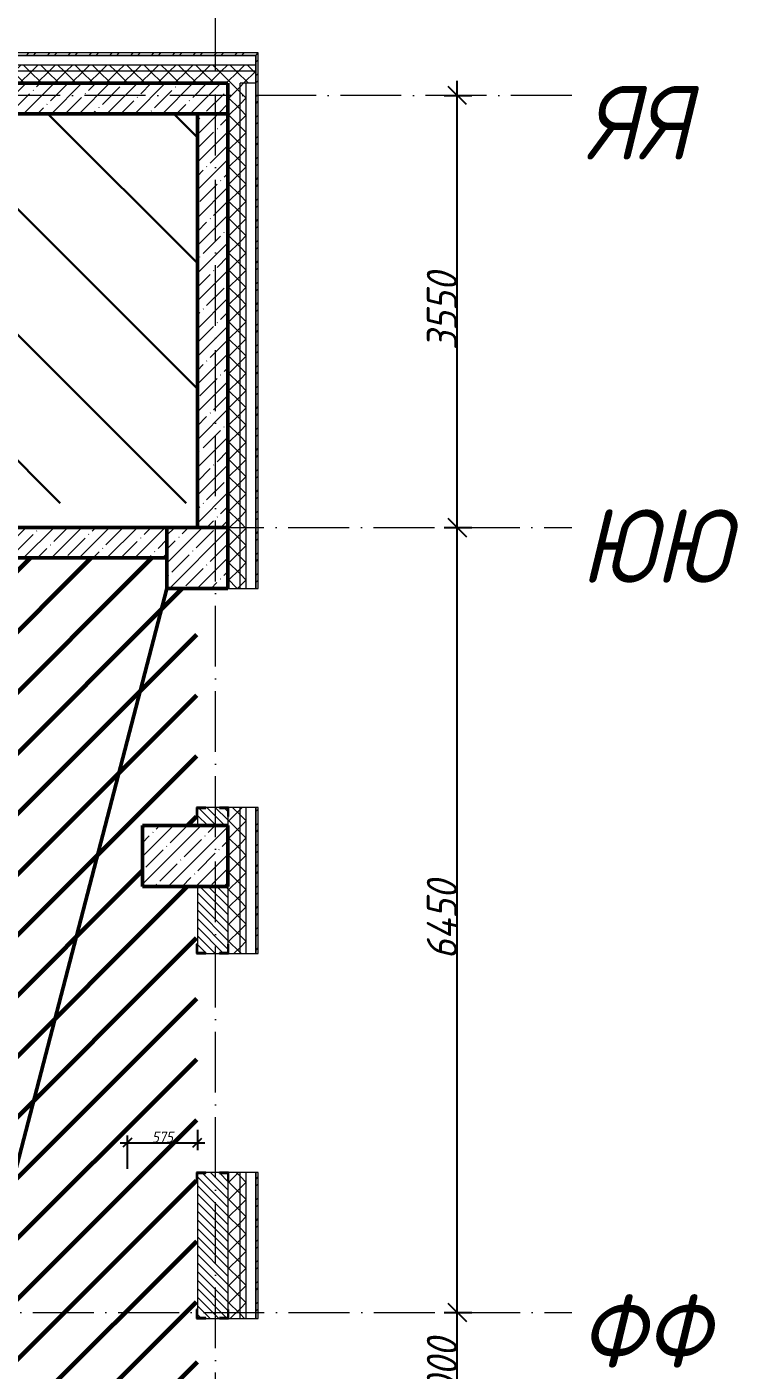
# Model space of a CAD drawing. Header units: millimetres. Extents: x -606178 to 312196, y -19338 to 632709.
# Drawn here: x -41115 to -35266, y 526901 to 537939 of the extents above; entities that cross this region are included whole.
import ezdxf

# ---------------------------------------------------------------- set-up
doc = ezdxf.new("R2010")
doc.units = ezdxf.units.MM
doc.linetypes.add('50_200_ШТРИХ_1Т_ш5_п1_п1_', pattern=[700, 500, -100, 0, -100])
for name, color, linetype, lineweight in [('4) ЛЕстницы', 5, 'Continuous', 30), ('6.4.3) Окр пт с инж. ПТ2.3', 150, 'Continuous', 60), ('A-____-____-DIMS', 7, 'Continuous', 9), ('A-DETL-____-OTLN-1', 7, 'Continuous', 50), ('A-GENM-____-MCUT', 7, 'Continuous', 25), ('A-GENM-____-OTLN-1', 7, 'Continuous', 25), ('A-WALL-____-MCUT', 7, 'Continuous', 13), ('A-WALL-____-MCUT-1', 7, 'Continuous', 9), ('A-WALL-____-MCUT-2', 7, 'Continuous', 50), ('A-WALL-____-PATT-1', 7, 'Continuous', 9), ('A-WALL-FNSH-MCUT-1', 7, 'Continuous', 9), ('S-COLS-____-MCUT', 7, 'Continuous', 50), ('S-COLS-____-OTLN', 7, 'Continuous', 9), ('S-GRID-____-IDEN', 7, 'Continuous', 9), ('S-GRID-____-OTLN-1', 7, '50_200_ШТРИХ_1Т_ш5_п1_п1_', 9)]:
    doc.layers.add(name, color=color, linetype=linetype, lineweight=lineweight)
doc.styles.add('ISOCPEUR_I_7', font='isocpeui.ttf', dxfattribs={"width": 0.9, "height": 90})
doc.styles.add('ISOCPEUR_I_9', font='isocpeui.ttf', dxfattribs={"width": 0.9, "height": 250})
doc.dimstyles.new('ISO-1_8_0_9К_СРЕДНИЙ_Кладочные_2', dxfattribs={"dimscale": 304.8, "dimtxt": 89.638306, "dimasz": 0.246063, "dimexe": 0.19685, "dimexo": 0, "dimgap": 0, "dimtad": 1, "dimdec": 3, "dimrnd": 0.001, "dimdsep": 46, "dimtxsty": 'ISOCPEUR_I_7', "dimblk1": 'OBLIQUE', "dimblk2": 'OBLIQUE', "dimsah": 1, "dimcen": 0.09, "dimdle": 0.19685, "dimazin": 0, "dimtfac": 1, "dimtdec": 4, "dimtix": 1, "dimtmove": 1, "dimatfit": 3, "dimfxl": 1, "dimtvp": 1, "dimtolj": 1, "dimtzin": 0, "dimarcsym": 2})
doc.dimstyles.new('ISO-2_5_0_9К_БОЛЬШОЙ_ОСИ', dxfattribs={"dimscale": 304.8, "dimtxt": 248.995294, "dimasz": 0.492126, "dimexe": 0.393701, "dimexo": 0, "dimgap": 0, "dimtad": 1, "dimdec": 0, "dimzin": 0, "dimdsep": 46, "dimtxsty": 'ISOCPEUR_I_9', "dimblk1": 'OBLIQUE', "dimblk2": 'OBLIQUE', "dimsah": 1, "dimcen": 0.09, "dimdle": 0.393701, "dimazin": 0, "dimtfac": 1, "dimtdec": 4, "dimtix": 1, "dimtmove": 0, "dimatfit": 3, "dimfxl": 1, "dimtvp": 1, "dimtolj": 1, "dimtzin": 0, "dimarcsym": 2})
pattern_1 = [(45, (-140714.89, 451794.26), (-85.53659, 85.53659), []), (45, (-140657.87, 451794.26), (-85.53659, 85.53659), [])]
pattern_2 = [(45, (-140714.89, 451794.26), (-70.71068, 70.71068), []), (135, (-140714.89, 451794.26), (-70.71068, -70.71068), [])]
pattern_3 = [(135, (-140714.89, 451794.26), (-35.35534, -35.35534), [])]
pattern_4 = [(45, (-140714.89, 451794.26), (-114.04925, 114.04925), []), (45, (-140600.84, 451794.26), (-114.04925, 114.04925), [201.612, -40.322, 3.353, -36.97])]

# ---------------------------------------------------------------- blocks, each defined once
blk = doc.blocks.new('BSC_Колонна _Прямоугольная - 500х700-V102-АР1_План отверстий 3 этажа в осях 1-64_Ю-ЯЯ')
at = {"layer": 'S-COLS-____-OTLN'}
h = blk.add_hatch(dxfattribs=at)
h.set_pattern_fill('FP_107', color=256, style=0, pattern_type=2)
h.set_pattern_definition([(315, (-79331.04, 100900), (114.04925, 114.04925), []), (315, (-79331.04, 100785.95), (114.04925, 114.04925), [201.613, -40.323, 3.353, -36.97])])
h.paths.add_polyline_path([(-250, -350), (250, -350), (250, 350), (-250, 350)], flags=0)
at = {"layer": 'S-COLS-____-MCUT'}
for p, q in [((250, 350), (-250, 350)), ((-250, 350), (-250, -350)), ((250, -350), (250, 350)), ((-250, -350), (250, -350))]:
    blk.add_line(p, q, dxfattribs=at)
blk = doc.blocks.new('BSC_Колонна _Прямоугольная - 500х500-V104-АР1_План отверстий 3 этажа в осях 1-64_Ю-ЯЯ')
at = {"layer": 'S-COLS-____-OTLN'}
h = blk.add_hatch(dxfattribs=at)
h.set_pattern_fill('FP_109', color=256, style=0, pattern_type=2)
h.set_pattern_definition([(135, (81781.04, -101000), (-114.04925, -114.04925), []), (135, (81781.04, -100885.95), (-114.04925, -114.04925), [201.613, -40.323, 3.353, -36.97])])
h.paths.add_polyline_path([(250, 250), (-250, 250), (-250, -250), (250, -250)], flags=0)
at = {"layer": 'S-COLS-____-MCUT'}
for p, q in [((250, 250), (-250, 250)), ((-250, 250), (-250, -250)), ((250, -250), (250, 250)), ((-250, -250), (250, -250))]:
    blk.add_line(p, q, dxfattribs=at)
blk = doc.blocks.new('Фахверк_СКБ_Уголок - 250_3380-27498580-АР1_План отверстий 3 этажа в осях 1-64_Ю-ЯЯ')
at = {"layer": 'A-GENM-____-MCUT'}
for p, q in [((200, 181), (125, 181)), ((125, 181), (125, 106)), ((131, 106), (131, 175)), ((131, 175), (200, 175)), ((200, 175), (200, 181)), ((125, 106), (131, 106)), ((131, -6), (125, -6)), ((125, -6), (125, -81)), ((125, -81), (200, -81)), ((131, -75), (131, -6)), ((200, -75), (131, -75)), ((200, -81), (200, -75))]:
    blk.add_line(p, q, dxfattribs=at)
blk = doc.blocks.new('Фахверк_СКБ_Уголок - 250_3380_зеркало-28514702-АР1_План отверстий 3 этажа в осях 1-64_Ю-ЯЯ')
at = {"layer": 'A-GENM-____-MCUT'}
for p, q in [((200, 181), (125, 181)), ((125, 181), (125, 106)), ((131, 106), (131, 175)), ((131, 175), (200, 175)), ((200, 175), (200, 181)), ((125, 106), (131, 106)), ((131, -6), (125, -6)), ((125, -6), (125, -81)), ((125, -81), (200, -81)), ((131, -75), (131, -6)), ((200, -75), (131, -75)), ((200, -81), (200, -75))]:
    blk.add_line(p, q, dxfattribs=at)
blk = doc.blocks.new('_Oblique')
at = {"color": 0, "linetype": 'ByBlock', "lineweight": -2}
blk.add_line((-0.5, -0.5), (0.5, 0.5), dxfattribs=at)
blk = doc.blocks.new('*D5215')
at = {"layer": 'A-____-____-DIMS', "color": 0, "lineweight": -2, "transparency": 16777216}
for p, q in [((-37581, 526255), (-37581, 527495)), ((-37687, 527375), (-37461, 527375)), ((-37687, 526375), (-37461, 526375))]:
    blk.add_line(p, q, dxfattribs=at)
at = {"layer": 'Defpoints', "color": 0, "transparency": 16777216}
for p in [(-37687, 527375), (-37581, 527375), (-37687, 526375)]:
    blk.add_point(p, dxfattribs=at)
at = {"layer": 'A-____-____-DIMS', "color": 0, "lineweight": -2, "transparency": 16777216, "xscale": 150, "yscale": 150, "zscale": 150}
for p, rotation in [((-37581, 527375), 90), ((-37581, 526375), 270)]:
    blk.add_blockref('_Oblique', p, dxfattribs=dict(at, rotation=rotation))
at = {"layer": 'A-____-____-DIMS', "color": 0, "transparency": 16777216, "insert": (-37706, 526875), "char_height": 250, "width": 701.02, "attachment_point": 5, "rotation": 90, "style": 'ISOCPEUR_I_9'}
blk.add_mtext('\\A1;1000', dxfattribs=at)
blk = doc.blocks.new('*D5216')
at = {"layer": 'A-____-____-DIMS', "color": 0, "lineweight": -2, "transparency": 16777216}
for p, q in [((-37581, 527255), (-37581, 533945)), ((-37687, 533825), (-37461, 533825)), ((-37687, 527375), (-37461, 527375))]:
    blk.add_line(p, q, dxfattribs=at)
at = {"layer": 'Defpoints', "color": 0, "transparency": 16777216}
for p in [(-37687, 533825), (-37581, 533825), (-37687, 527375)]:
    blk.add_point(p, dxfattribs=at)
at = {"layer": 'A-____-____-DIMS', "color": 0, "lineweight": -2, "transparency": 16777216, "xscale": 150, "yscale": 150, "zscale": 150}
for p, rotation in [((-37581, 533825), 90), ((-37581, 527375), 270)]:
    blk.add_blockref('_Oblique', p, dxfattribs=dict(at, rotation=rotation))
at = {"layer": 'A-____-____-DIMS', "color": 0, "transparency": 16777216, "insert": (-37706, 530600), "char_height": 250, "width": 781.46, "attachment_point": 5, "rotation": 90, "style": 'ISOCPEUR_I_9'}
blk.add_mtext('\\A1;6450', dxfattribs=at)
blk = doc.blocks.new('*D5217')
at = {"layer": 'A-____-____-DIMS', "color": 0, "lineweight": -2, "transparency": 16777216}
for p, q in [((-37581, 533705), (-37581, 537495)), ((-37687, 537375), (-37461, 537375)), ((-37687, 533825), (-37461, 533825))]:
    blk.add_line(p, q, dxfattribs=at)
at = {"layer": 'Defpoints', "color": 0, "transparency": 16777216}
for p in [(-37687, 537375), (-37581, 537375), (-37687, 533825)]:
    blk.add_point(p, dxfattribs=at)
at = {"layer": 'A-____-____-DIMS', "color": 0, "lineweight": -2, "transparency": 16777216, "xscale": 150, "yscale": 150, "zscale": 150}
for p, rotation in [((-37581, 537375), 90), ((-37581, 533825), 270)]:
    blk.add_blockref('_Oblique', p, dxfattribs=dict(at, rotation=rotation))
at = {"layer": 'A-____-____-DIMS', "color": 0, "transparency": 16777216, "insert": (-37706, 535600), "char_height": 250, "width": 758.48, "attachment_point": 5, "rotation": 90, "style": 'ISOCPEUR_I_9'}
blk.add_mtext('\\A1;3550', dxfattribs=at)
blk = doc.blocks.new('*D5441')
at = {"layer": 'A-____-____-DIMS', "color": 0, "lineweight": -2, "transparency": 16777216}
for p, q in [((-39715, 528876), (-39715, 528710)), ((-40350, 528770), (-39655, 528770)), ((-40290, 528555), (-40290, 528830))]:
    blk.add_line(p, q, dxfattribs=at)
at = {"layer": 'Defpoints', "color": 0, "transparency": 16777216}
for p in [(-39715, 528876), (-39715, 528770), (-40290, 528555)]:
    blk.add_point(p, dxfattribs=at)
at = {"layer": 'A-____-____-DIMS', "color": 0, "lineweight": -2, "transparency": 16777216, "xscale": 75, "yscale": 75, "zscale": 75, "rotation": 180}
blk.add_blockref('_Oblique', (-40290, 528770), dxfattribs=at)
at = {"layer": 'A-____-____-DIMS', "color": 0, "lineweight": -2, "transparency": 16777216, "xscale": 75, "yscale": 75, "zscale": 75}
blk.add_blockref('_Oblique', (-39715, 528770), dxfattribs=at)
at = {"layer": 'A-____-____-DIMS', "color": 0, "transparency": 16777216, "insert": (-40002, 528816), "char_height": 90, "width": 409.58, "attachment_point": 5, "style": 'ISOCPEUR_I_7'}
blk.add_mtext('\\A1;575', dxfattribs=at)

msp = doc.modelspace()

# ---------------------------------------------------------------- hatches: boundary and pattern name
at = {"layer": '4) ЛЕстницы'}
h = msp.add_hatch(dxfattribs=at)
h.set_pattern_fill('ANSI31', color=256, scale=230, angle=90)
h.set_pattern_definition([(135, (-424485.6, 538657.7), (-516.3647, -516.3647), [])])
h.paths.add_polyline_path([(-48176.7073, 534025.3011), (-48176.7073, 537225.3011), (-39714.891, 537225.3011), (-39714.891, 534025.3011)])
at = {"layer": '6.4.3) Окр пт с инж. ПТ2.3'}
h = msp.add_hatch(dxfattribs=at)
h.set_pattern_fill('ANSI31', color=256, scale=111)
h.paths.add_polyline_path([(-40164.891, 531375.3011), (-39714.891, 531375.3011), (-39714.891, 531450.3011), (-39720.891, 531450.3011), (-39720.891, 531525.3011), (-39718.9962, 533325.3011), (-39964.891, 533325.3011), (-39964.891, 533575.3011), (-41714.891, 533575.3011), (-41714.891, 532625.3011), (-46764.891, 532625.3011), (-46764.891, 531375.3011), (-46764.891, 530875.3011), (-46764.891, 525525.3011), (-46764.891, 525025.3011), (-47464.891, 525025.3011), (-47464.891, 524740.3011), (-47464.891, 524440.3011), (-47464.891, 524140.3011), (-47464.891, 523840.3011), (-47464.891, 523540.3011), (-47464.891, 523240.3011), (-47464.891, 522940.3011), (-47464.891, 522640.3011), (-47464.891, 522340.3011), (-47464.891, 522175.3011), (-46764.891, 522175.3011), (-46764.891, 521675.3011), (-47464.891, 521675.3011), (-47464.891, 520340.3011), (-47464.891, 520040.3011), (-47464.891, 519740.3011), (-47464.891, 519440.3011), (-47464.891, 519140.3011), (-47464.891, 518840.3011), (-47464.891, 518540.3011), (-47464.891, 518240.3011), (-47464.891, 517940.3011), (-47464.891, 517640.3011), (-47464.891, 517340.3011), (-47464.891, 517040.3011), (-47464.891, 516740.3011), (-47464.891, 516425.3011), (-46764.891, 516425.3011), (-46764.891, 515925.3011), (-46764.891, 513425.3011), (-46764.891, 512925.3011), (-46764.891, 507475.3011), (-46764.891, 507225.3011), (-39964.891, 507225.3011), (-39964.891, 507475.3011), (-39720.891, 507475.3011), (-39720.891, 507575.3011), (-39719.8083, 512925.3011), (-40164.891, 512925.3011), (-40164.891, 513425.3011), (-39714.891, 513425.3011), (-39714.891, 515925.3011), (-40164.891, 515925.3011), (-40164.891, 516425.3011), (-39714.891, 516425.3011), (-39714.891, 521275.3011), (-39720.891, 521275.3011), (-39720.891, 521350.3011), (-39720.7681, 521675.3011), (-40164.891, 521675.3011), (-40164.891, 522175.3011), (-39714.891, 522175.3011), (-39714.891, 522450.3011), (-39720.891, 522450.3011), (-39720.891, 522525.3011), (-39720.1563, 524325.3011), (-39720.891, 524325.3011), (-39720.891, 524400.3011), (-39720.5986, 525025.3011), (-40164.891, 525025.3011), (-40164.891, 525525.3011), (-39714.891, 525525.3011), (-39714.891, 527325.3011), (-39720.891, 527325.3011), (-39720.891, 527400.3011), (-39720.2497, 528450.3011), (-39720.891, 528450.3011), (-39720.891, 528525.3011), (-39719.6496, 530325.3011), (-39720.891, 530325.3011), (-39720.891, 530400.3011), (-39720.4734, 530875.3011), (-40164.891, 530875.3011)])
at = {"layer": 'A-WALL-____-PATT-1'}
h = msp.add_hatch(dxfattribs=at)
h.set_pattern_fill('FP_6', color=256, style=0, pattern_type=2)
h.set_pattern_definition(pattern_1)
h.paths.add_polyline_path([(-39234.891, 537705.3011), (-39214.891, 537705.3011), (-39214.891, 537725.3011), (-46214.891, 537725.3011), (-46214.891, 537705.3011), (-41750.9168, 537705.3011)], flags=0)
h.paths.add_polyline_path([(-47214.891, 537705.3011), (-47214.891, 537725.3011), (-48964.891, 537725.3011), (-48964.891, 537705.3011), (-48820.774, 537705.3011)], flags=0)
h = msp.add_hatch(dxfattribs=at)
h.set_pattern_fill('FP_6', color=256, style=0, pattern_type=2)
h.set_pattern_definition(pattern_1)
h.paths.add_polyline_path([(-39214.891, 521275.3011), (-39214.891, 522525.3011), (-39234.891, 522525.3011), (-39234.891, 521275.3011)], flags=0)
h.paths.add_polyline_path([(-39214.891, 524325.3011), (-39214.891, 525525.3011), (-39234.891, 525525.3011), (-39234.891, 524325.3011)], flags=0)
h.paths.add_polyline_path([(-39234.891, 527325.3011), (-39214.891, 527325.3011), (-39214.891, 528525.3011), (-39234.891, 528525.3011), (-39234.891, 528391.5333)], flags=0)
h.paths.add_polyline_path([(-39214.891, 530325.3011), (-39214.891, 531525.3011), (-39234.891, 531525.3011), (-39234.891, 530325.3011)], flags=0)
h.paths.add_polyline_path([(-39214.891, 533325.3011), (-39214.891, 537705.3011), (-39234.891, 537705.3011), (-39234.891, 533325.3011)], flags=0)
h = msp.add_hatch(dxfattribs=at)
h.set_pattern_fill('FP_4', color=256, style=0, pattern_type=2)
h.set_pattern_definition(pattern_2)
h.paths.add_polyline_path([(-39234.891, 537575.3011), (-39234.891, 537625.3011), (-46214.891, 537625.3011), (-46214.891, 537575.3011), (-41750.9168, 537575.3011)], flags=0)
h.paths.add_polyline_path([(-47214.891, 537575.3011), (-47214.891, 537625.3011), (-48964.891, 537625.3011), (-48964.891, 537575.3011), (-48820.774, 537575.3011)], flags=0)
h.paths.add_polyline_path([(-54889.891, 537575.3011), (-53764.891, 537575.3011), (-53764.891, 537625.3011), (-54889.891, 537625.3011)], flags=0)
h.paths.add_polyline_path([(-56689.891, 537575.3011), (-56689.891, 537625.3011), (-57814.891, 537625.3011), (-57814.891, 537575.3011), (-56774.3633, 537575.3011)], flags=0)
h.paths.add_polyline_path([(-60309.2918, 537575.3011), (-59614.891, 537575.3011), (-59614.891, 537625.3011), (-60664.891, 537625.3011), (-60664.891, 537575.3011)], flags=0)
h.paths.add_polyline_path([(-63664.891, 537575.3011), (-62464.891, 537575.3011), (-62464.891, 537625.3011), (-63664.891, 537625.3011)], flags=0)
h.paths.add_polyline_path([(-65464.891, 537575.3011), (-65464.891, 537625.3011), (-69014.891, 537625.3011), (-69014.891, 537575.3011), (-66495.4168, 537575.3011)], flags=0)
h.paths.add_polyline_path([(-70814.891, 537575.3011), (-70814.891, 537625.3011), (-72014.891, 537625.3011), (-72014.891, 537575.3011)], flags=0)
h.paths.add_polyline_path([(-76814.891, 537575.3011), (-76814.891, 537625.3011), (-78064.891, 537625.3011), (-78064.891, 537575.3011), (-77100.2026, 537575.3011)], flags=0)
h.paths.add_polyline_path([(-75014.891, 537575.3011), (-73814.891, 537575.3011), (-73814.891, 537625.3011), (-75014.891, 537625.3011)], flags=0)
h.paths.add_polyline_path([(-82864.891, 537575.3011), (-82864.891, 537625.3011), (-84064.891, 537625.3011), (-84064.891, 537575.3011)], flags=0)
h.paths.add_polyline_path([(-79864.891, 537575.3011), (-79864.891, 537625.3011), (-81064.891, 537625.3011), (-81064.891, 537575.3011), (-80635.1311, 537575.3011)], flags=0)
h.paths.add_polyline_path([(-85864.891, 537575.3011), (-85864.891, 537625.3011), (-87064.891, 537625.3011), (-87064.891, 537575.3011)], flags=0)
h.paths.add_polyline_path([(-88864.891, 537575.3011), (-88864.891, 537625.3011), (-90664.891, 537625.3011), (-90664.891, 537575.3011)], flags=0)
h = msp.add_hatch(dxfattribs=at)
h.set_pattern_fill('FP_4', color=256, style=0, pattern_type=2)
h.set_pattern_definition(pattern_2)
h.paths.add_polyline_path([(-39314.891, 537475.3011), (-39234.891, 537475.3011), (-39234.891, 537575.3011), (-46214.891, 537575.3011), (-46214.891, 537475.3011), (-39364.891, 537475.3011)], flags=0)
h.paths.add_polyline_path([(-47214.891, 537475.3011), (-47214.891, 537575.3011), (-48964.891, 537575.3011), (-48964.891, 537481.3011), (-48889.891, 537481.3011), (-48889.891, 537475.3011), (-47714.891, 537475.3011)], flags=0)
h.paths.add_polyline_path([(-56764.891, 537475.3011), (-56764.891, 537481.3011), (-56689.891, 537481.3011), (-56689.891, 537575.3011), (-57814.891, 537575.3011), (-57814.891, 537475.3011), (-56774.3633, 537475.3011)], flags=0)
h.paths.add_polyline_path([(-54123.1668, 537475.3011), (-53839.891, 537475.3011), (-53839.891, 537481.3011), (-53764.891, 537481.3011), (-53764.891, 537575.3011), (-54889.891, 537575.3011), (-54889.891, 537481.3011), (-54814.891, 537481.3011), (-54814.891, 537475.3011)], flags=0)
h.paths.add_polyline_path([(-59689.891, 537475.3011), (-59689.891, 537481.3011), (-59614.891, 537481.3011), (-59614.891, 537575.3011), (-60664.891, 537575.3011), (-60664.891, 537481.3011), (-60589.891, 537481.3011), (-60589.891, 537475.3011), (-60309.2918, 537475.3011)], flags=0)
h.paths.add_polyline_path([(-62539.891, 537475.3011), (-62539.891, 537481.3011), (-62464.891, 537481.3011), (-62464.891, 537575.3011), (-63664.891, 537575.3011), (-63664.891, 537481.3011), (-63589.891, 537481.3011), (-63589.891, 537475.3011), (-62714.891, 537475.3011)], flags=0)
h.paths.add_polyline_path([(-65464.891, 537475.3011), (-65464.891, 537575.3011), (-69014.891, 537575.3011), (-69014.891, 537481.3011), (-68939.891, 537481.3011), (-68939.891, 537475.3011), (-65964.891, 537475.3011)], flags=0)
h.paths.add_polyline_path([(-71514.891, 537475.3011), (-70889.891, 537475.3011), (-70889.891, 537481.3011), (-70814.891, 537481.3011), (-70814.891, 537575.3011), (-72014.891, 537575.3011), (-72014.891, 537475.3011)], flags=0)
h.paths.add_polyline_path([(-77464.891, 537475.3011), (-76889.891, 537475.3011), (-76889.891, 537481.3011), (-76814.891, 537481.3011), (-76814.891, 537575.3011), (-78064.891, 537575.3011), (-78064.891, 537481.3011), (-77989.891, 537481.3011), (-77989.891, 537475.3011), (-77964.891, 537475.3011)], flags=0)
h.paths.add_polyline_path([(-74939.891, 537475.3011), (-73889.891, 537475.3011), (-73889.891, 537481.3011), (-73814.891, 537481.3011), (-73814.891, 537575.3011), (-75014.891, 537575.3011), (-75014.891, 537481.3011), (-74939.891, 537481.3011)], flags=0)
h.paths.add_polyline_path([(-80635.1311, 537475.3011), (-79939.891, 537475.3011), (-79939.891, 537481.3011), (-79864.891, 537481.3011), (-79864.891, 537575.3011), (-81064.891, 537575.3011), (-81064.891, 537481.3011), (-80989.891, 537481.3011), (-80989.891, 537475.3011)], flags=0)
h.paths.add_polyline_path([(-82939.891, 537475.3011), (-82939.891, 537481.3011), (-82864.891, 537481.3011), (-82864.891, 537575.3011), (-84064.891, 537575.3011), (-84064.891, 537481.3011), (-83989.891, 537481.3011), (-83989.891, 537475.3011), (-83464.891, 537475.3011)], flags=0)
h.paths.add_polyline_path([(-86989.891, 537475.3011), (-85939.891, 537475.3011), (-85939.891, 537481.3011), (-85864.891, 537481.3011), (-85864.891, 537575.3011), (-87064.891, 537575.3011), (-87064.891, 537481.3011), (-86989.891, 537481.3011)], flags=0)
h.paths.add_polyline_path([(-88939.891, 537475.3011), (-88939.891, 537481.3011), (-88864.891, 537481.3011), (-88864.891, 537575.3011), (-90664.891, 537575.3011), (-90664.891, 537475.3011), (-89714.891, 537475.3011)], flags=0)
h = msp.add_hatch(dxfattribs=at)
h.set_pattern_fill('FP_12', color=256, style=0, pattern_type=2)
h.set_pattern_definition(pattern_4)
h.paths.add_polyline_path([(-39464.891, 537225.3011), (-39464.891, 537475.3011), (-46214.891, 537475.3011), (-46214.891, 537225.3011), (-41750.9168, 537225.3011)], flags=0)
h = msp.add_hatch(dxfattribs=at)
h.set_pattern_fill('FP_4', color=256, style=0, pattern_type=2)
h.set_pattern_definition(pattern_2)
h.paths.add_polyline_path([(-39464.891, 498590.3011), (-39364.891, 498590.3011), (-39364.891, 498875.3011), (-39464.891, 498875.3011)], flags=0)
h.paths.add_polyline_path([(-39364.891, 499875.3011), (-39364.891, 507575.3011), (-39458.891, 507575.3011), (-39458.891, 507500.3011), (-39464.891, 507500.3011), (-39464.891, 499875.3011)], flags=0)
h.paths.add_polyline_path([(-39458.891, 521275.3011), (-39364.891, 521275.3011), (-39364.891, 522525.3011), (-39458.891, 522525.3011), (-39458.891, 522450.3011), (-39464.891, 522450.3011), (-39464.891, 521350.3011), (-39458.891, 521350.3011), (-39458.891, 521281.3011)], flags=0)
h.paths.add_polyline_path([(-39364.891, 524325.3011), (-39364.891, 525525.3011), (-39464.891, 525525.3011), (-39464.891, 524400.3011), (-39458.891, 524400.3011), (-39458.891, 524325.3011)], flags=0)
h.paths.add_polyline_path([(-39364.891, 527325.3011), (-39364.891, 528525.3011), (-39458.891, 528525.3011), (-39458.891, 528450.3011), (-39464.891, 528450.3011), (-39464.891, 527400.3011), (-39458.891, 527400.3011), (-39458.891, 527325.3011)], flags=0)
h.paths.add_polyline_path([(-39364.891, 530325.3011), (-39364.891, 531525.3011), (-39458.891, 531525.3011), (-39458.891, 531450.3011), (-39464.891, 531450.3011), (-39464.891, 530400.3011), (-39458.891, 530400.3011), (-39458.891, 530325.3011)], flags=0)
h.paths.add_polyline_path([(-39364.891, 533325.3011), (-39364.891, 537475.3011), (-39464.891, 537475.3011), (-39464.891, 533325.3011)], flags=0)
h = msp.add_hatch(dxfattribs=at)
h.set_pattern_fill('FP_4', color=256, style=0, pattern_type=2)
h.set_pattern_definition(pattern_2)
h.paths.add_polyline_path([(-39314.891, 498590.3011), (-39314.891, 498875.3011), (-39364.891, 498875.3011), (-39364.891, 498590.3011)], flags=0)
h.paths.add_polyline_path([(-39314.891, 499875.3011), (-39314.891, 507575.3011), (-39364.891, 507575.3011), (-39364.891, 499875.3011)], flags=0)
h.paths.add_polyline_path([(-39314.891, 521275.3011), (-39314.891, 522525.3011), (-39364.891, 522525.3011), (-39364.891, 521275.3011)], flags=0)
h.paths.add_polyline_path([(-39314.891, 524325.3011), (-39314.891, 525525.3011), (-39364.891, 525525.3011), (-39364.891, 524325.3011)], flags=0)
h.paths.add_polyline_path([(-39364.891, 527325.3011), (-39314.891, 527325.3011), (-39314.891, 528525.3011), (-39364.891, 528525.3011), (-39364.891, 528391.5333)], flags=0)
h.paths.add_polyline_path([(-39314.891, 530325.3011), (-39314.891, 531525.3011), (-39364.891, 531525.3011), (-39364.891, 530325.3011)], flags=0)
h.paths.add_polyline_path([(-39364.891, 533325.3011), (-39314.891, 533325.3011), (-39314.891, 537475.3011), (-39364.891, 537475.3011)], flags=0)
h = msp.add_hatch(dxfattribs=at)
h.set_pattern_fill('FP_12', color=256, style=0, pattern_type=2)
h.set_pattern_definition(pattern_4)
h.paths.add_polyline_path([(-39464.891, 533825.3011), (-39464.891, 537225.3011), (-39714.891, 537225.3011), (-39714.891, 533825.3011)], flags=0)
h = msp.add_hatch(dxfattribs=at)
h.set_pattern_fill('FP_12', color=256, style=0, pattern_type=2)
h.set_pattern_definition(pattern_4)
h.paths.add_polyline_path([(-39964.891, 533575.3011), (-39964.891, 533825.3011), (-46964.891, 533825.3011), (-46964.891, 533575.3011), (-41750.9168, 533575.3011)], flags=0)
h = msp.add_hatch(dxfattribs=at)
h.set_pattern_fill('FP_9', color=256, style=0, pattern_type=2)
h.set_pattern_definition(pattern_3)
h.paths.add_polyline_path([(-39608.891, 531375.3011), (-39464.891, 531375.3011), (-39464.891, 531519.3011), (-39533.891, 531519.3011), (-39533.891, 531525.3011), (-39645.891, 531525.3011), (-39645.891, 531519.3011), (-39714.891, 531519.3011), (-39714.891, 531375.3011)], flags=0)
h = msp.add_hatch(dxfattribs=at)
h.set_pattern_fill('FP_9', color=256, style=0, pattern_type=2)
h.set_pattern_definition(pattern_3)
h.paths.add_polyline_path([(-39645.891, 527325.3011), (-39533.891, 527325.3011), (-39533.891, 527331.3011), (-39464.891, 527331.3011), (-39464.891, 528519.3011), (-39533.891, 528519.3011), (-39533.891, 528525.3011), (-39645.891, 528525.3011), (-39645.891, 528519.3011), (-39714.891, 528519.3011), (-39714.891, 527331.3011), (-39645.891, 527331.3011)], flags=0)
h.paths.add_polyline_path([(-39533.891, 530325.3011), (-39533.891, 530331.3011), (-39464.891, 530331.3011), (-39464.891, 530875.3011), (-39714.891, 530875.3011), (-39714.891, 530331.3011), (-39645.891, 530331.3011), (-39645.891, 530325.3011)], flags=0)

# ---------------------------------------------------------------- linework, layer by layer
at = {"layer": 'A-DETL-____-OTLN-1'}
msp.add_line((-46764.891, 507175.3011), (-39964.891, 533325.3011), dxfattribs=at)
at = {"layer": 'A-WALL-____-MCUT'}
for p, q in [((-39234.891, 537705.3011), (-46214.891, 537705.3011)), ((-39234.891, 533325.3011), (-39234.891, 537705.3011)), ((-39464.891, 533325.3011), (-39234.891, 533325.3011)), ((-39533.891, 531525.3011), (-39645.891, 531525.3011)), ((-39234.891, 531525.3011), (-39458.891, 531525.3011)), ((-39234.891, 530325.3011), (-39234.891, 531525.3011)), ((-39714.891, 531450.3011), (-39714.891, 531375.3011)), ((-39464.891, 531450.3011), (-39464.891, 531375.3011)), ((-39714.891, 530875.3011), (-39714.891, 530400.3011)), ((-39464.891, 530875.3011), (-39464.891, 530400.3011)), ((-39645.891, 530325.3011), (-39533.891, 530325.3011)), ((-39458.891, 530325.3011), (-39234.891, 530325.3011)), ((-39533.891, 528525.3011), (-39645.891, 528525.3011)), ((-39234.891, 528525.3011), (-39458.891, 528525.3011)), ((-39234.891, 527325.3011), (-39234.891, 528525.3011)), ((-39714.891, 528450.3011), (-39714.891, 527400.3011)), ((-39464.891, 528450.3011), (-39464.891, 527400.3011)), ((-39645.891, 527325.3011), (-39533.891, 527325.3011)), ((-39458.891, 527325.3011), (-39234.891, 527325.3011))]:
    msp.add_line(p, q, dxfattribs=at)
at = {"layer": 'A-WALL-____-MCUT-1'}
for p, q in [((-39234.891, 537625.3011), (-46214.891, 537625.3011)), ((-39234.891, 537575.3011), (-46214.891, 537575.3011)), ((-39364.891, 533325.3011), (-39364.891, 537475.3011)), ((-39234.891, 537475.3011), (-39364.891, 537475.3011)), ((-39314.891, 533325.3011), (-39314.891, 537475.3011)), ((-39364.891, 530325.3011), (-39364.891, 531525.3011)), ((-39314.891, 530325.3011), (-39314.891, 531525.3011)), ((-39364.891, 527325.3011), (-39364.891, 528525.3011)), ((-39314.891, 527325.3011), (-39314.891, 528525.3011))]:
    msp.add_line(p, q, dxfattribs=at)
at = {"layer": 'A-WALL-____-MCUT-2'}
for p, q in [((-46214.891, 537475.3011), (-39464.891, 537475.3011)), ((-39464.891, 533825.3011), (-39464.891, 537475.3011)), ((-39464.891, 537225.3011), (-46214.891, 537225.3011)), ((-39714.891, 537225.3011), (-39714.891, 533825.3011)), ((-39964.891, 533825.3011), (-46964.891, 533825.3011)), ((-46964.891, 533575.3011), (-39964.891, 533575.3011))]:
    msp.add_line(p, q, dxfattribs=at)
at = {"layer": 'A-WALL-FNSH-MCUT-1'}
for p, q in [((-39214.891, 537725.3011), (-46214.891, 537725.3011)), ((-46214.891, 537705.3011), (-39234.891, 537705.3011)), ((-39234.891, 537705.3011), (-39234.891, 533325.3011)), ((-39214.891, 533325.3011), (-39214.891, 537725.3011)), ((-39234.891, 533325.3011), (-39214.891, 533325.3011)), ((-39214.891, 531525.3011), (-39234.891, 531525.3011)), ((-39234.891, 531525.3011), (-39234.891, 530325.3011)), ((-39214.891, 530325.3011), (-39214.891, 531525.3011)), ((-39234.891, 530325.3011), (-39214.891, 530325.3011)), ((-39214.891, 528525.3011), (-39234.891, 528525.3011)), ((-39234.891, 528525.3011), (-39234.891, 527325.3011)), ((-39214.891, 527325.3011), (-39214.891, 528525.3011)), ((-39234.891, 527325.3011), (-39214.891, 527325.3011))]:
    msp.add_line(p, q, dxfattribs=at)
at = {"layer": 'S-GRID-____-OTLN-1'}
for p, q in [((-39564.891, 491375.8881), (-39564.891, 542687.1106)), ((-36640.4843, 537375.3011), (-145383.6612, 537375.3011)), ((-145383.6612, 533825.3011), (-36640.4843, 533825.3011)), ((-91472.8733, 527375.3011), (-36640.4843, 527375.3011))]:
    msp.add_line(p, q, dxfattribs=at)

# ---------------------------------------------------------------- block references
at = {"layer": 'A-GENM-____-OTLN-1'}
for name, p, rotation in [('Фахверк_СКБ_Уголок - 250_3380_зеркало-28514702-АР1_План отверстий 3 этажа в осях 1-64_Ю-ЯЯ', (-39639.891, 531650.3011), 269.9999999999999), ('Фахверк_СКБ_Уголок - 250_3380-27498580-АР1_План отверстий 3 этажа в осях 1-64_Ю-ЯЯ', (-39539.891, 530200.3011), 89.99999999999993), ('Фахверк_СКБ_Уголок - 250_3380-27498580-АР1_План отверстий 3 этажа в осях 1-64_Ю-ЯЯ', (-39639.891, 528650.3011), 269.9999999999999), ('Фахверк_СКБ_Уголок - 250_3380-27498580-АР1_План отверстий 3 этажа в осях 1-64_Ю-ЯЯ', (-39539.891, 527200.3011), 89.99999999999993)]:
    msp.add_blockref(name, p, dxfattribs=dict(at, rotation=rotation))
at = {"layer": 'S-COLS-____-OTLN'}
for name, p, rotation in [('BSC_Колонна _Прямоугольная - 500х500-V104-АР1_План отверстий 3 этажа в осях 1-64_Ю-ЯЯ', (-39714.891, 533575.3011), 269.9999999999997), ('BSC_Колонна _Прямоугольная - 500х700-V102-АР1_План отверстий 3 этажа в осях 1-64_Ю-ЯЯ', (-39814.891, 531125.3011), 89.9999999999999)]:
    msp.add_blockref(name, p, dxfattribs=dict(at, rotation=rotation))

# ---------------------------------------------------------------- texts
at = {"layer": 'S-GRID-____-IDEN', "char_height": 600, "attachment_point": 1, "style": 'ISOCPEUR_I_9'}
for s, insert, width in [('ЯЯ', (-36525.5548, 537451.377), 447.341625), ('ЮЮ', (-36566.2639, 533971.9336), 533.923875), ('ФФ', (-36578.4139, 527521.9336), 562.784625)]:
    msp.add_mtext(s, dxfattribs=dict(at, insert=insert, width=width))

# ---------------------------------------------------------------- dimensions: what is measured, and where the dimension line sits
at = {"layer": 'A-____-____-DIMS'}
for base, p1, p2, override, picture, middle in [((-37580.6495, 537375.3011), (-37686.7155, 533825.3011), (-37686.7155, 537375.3011), {"dimpost": '<>', "dimfxl": 3550}, '*D5217', (-37705.6495, 535600.3011)), ((-37580.6495, 533825.3011), (-37686.7155, 527375.3011), (-37686.7155, 533825.3011), {"dimpost": '<>', "dimfxl": 6450}, '*D5216', (-37705.6495, 530600.3011)), ((-37580.6495, 527375.3011), (-37686.7155, 526375.3011), (-37686.7155, 527375.3011), {"dimpost": '<>', "dimfxl": 1000}, '*D5215', (-37705.6495, 526875.3011))]:
    dim = msp.add_linear_dim(base=base, p1=p1, p2=p2, angle=90, dimstyle='ISO-2_5_0_9К_БОЛЬШОЙ_ОСИ', override=override, dxfattribs=at)
    dim.commit()
    dim.dimension.update_dxf_attribs({"geometry": picture, "text_midpoint": middle})
dim = msp.add_linear_dim(base=(-39714.891, 528770.0217), p1=(-40289.891, 528555.3011), p2=(-39714.891, 528876.0877), dimstyle='ISO-1_8_0_9К_СРЕДНИЙ_Кладочные_2', override={"dimpost": '<>', "dimfxl": 658.429195}, dxfattribs=at)
dim.commit()
dim.dimension.update_dxf_attribs({"geometry": '*D5441', "text_midpoint": (-40002.391, 528815.6012)})

doc.saveas('drawing.dxf')
